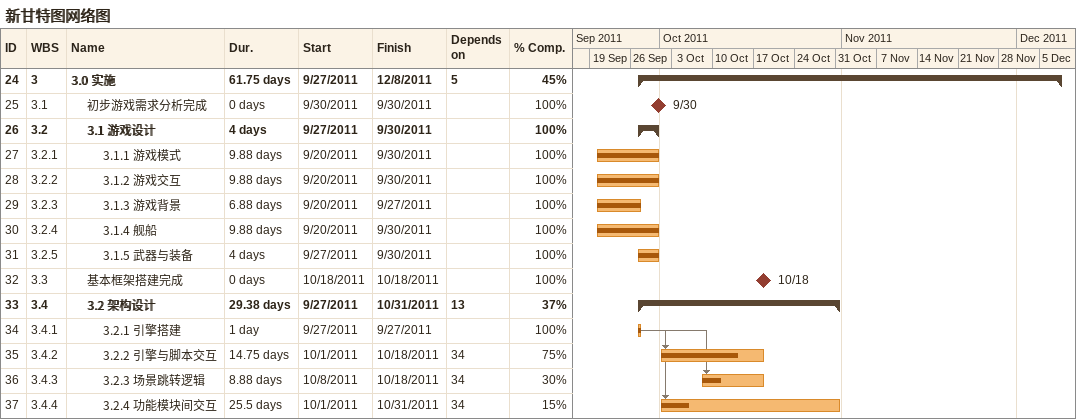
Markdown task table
新甘特图网络图

| ID | WBS | Task | Duration | Start | Finish | Predecessors | % complete |
|---|---|---|---|---|---|---|---|
| 24 | 3 | **3.0 实施** | 61.75d | 2011-09-27 | 2011-12-08 | 5 | 45 |
| 25 | 3.1 | 初步游戏需求分析完成 | 0d | 2011-09-30 | 2011-09-30 |  | 100 |
| 26 | 3.2 | **3.1 游戏设计** | 4d | 2011-09-27 | 2011-09-30 |  | 100 |
| 27 | 3.2.1 | 3.1.1 游戏模式 | 9.88d | 2011-09-20 | 2011-09-30 |  | 100 |
| 28 | 3.2.2 | 3.1.2 游戏交互 | 9.88d | 2011-09-20 | 2011-09-30 |  | 100 |
| 29 | 3.2.3 | 3.1.3 游戏背景 | 6.88d | 2011-09-20 | 2011-09-27 |  | 100 |
| 30 | 3.2.4 | 3.1.4 舰船 | 9.88d | 2011-09-20 | 2011-09-30 |  | 100 |
| 31 | 3.2.5 | 3.1.5 武器与装备 | 4d | 2011-09-27 | 2011-09-30 |  | 100 |
| 32 | 3.3 | 基本框架搭建完成 | 0d | 2011-10-18 | 2011-10-18 |  | 100 |
| 33 | 3.4 | **3.2 架构设计** | 29.38d | 2011-09-27 | 2011-10-31 | 13 | 37 |
| 34 | 3.4.1 | 3.2.1 引擎搭建 | 1d | 2011-09-27 | 2011-09-27 |  | 100 |
| 35 | 3.4.2 | 3.2.2 引擎与脚本交互 | 14.75d | 2011-10-01 | 2011-10-18 | 34 | 75 |
| 36 | 3.4.3 | 3.2.3 场景跳转逻辑 | 8.88d | 2011-10-08 | 2011-10-18 | 34 | 30 |
| 37 | 3.4.4 | 3.2.4 功能模块间交互 | 25.5d | 2011-10-01 | 2011-10-31 | 34 | 15 |
